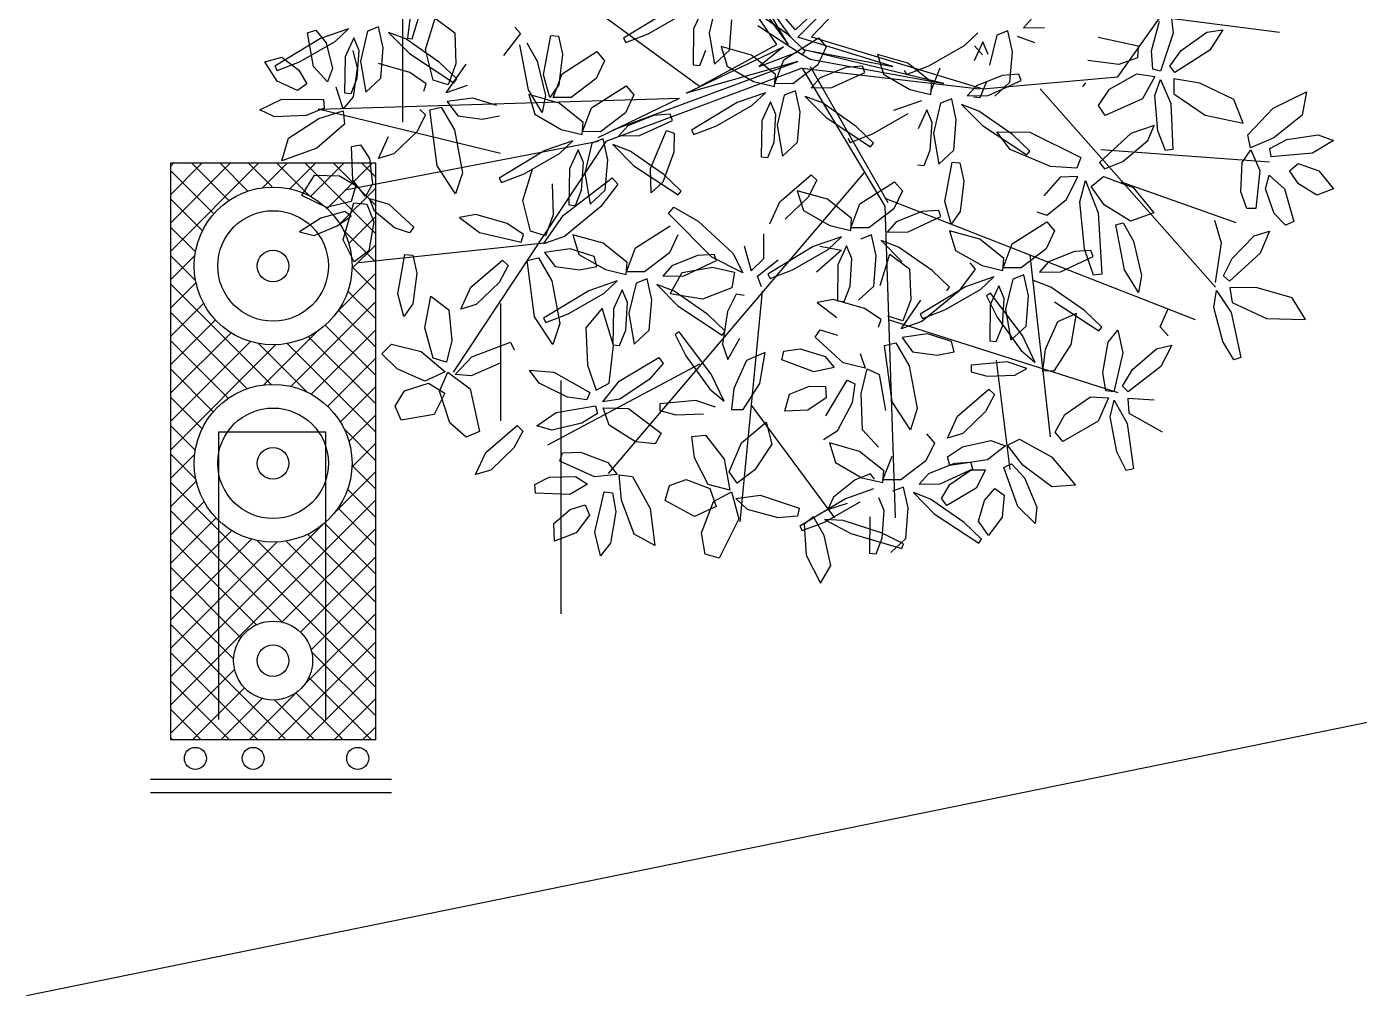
# Model space of a CAD drawing. Header units: inches. Extents: x -28 to 837, y -22 to 590.
# Drawn here: x 394.37 to 435.22, y 269.99 to 299.68 of the extents above; entities that cross this region are included whole.
import ezdxf

# ---------------------------------------------------------------- set-up
doc = ezdxf.new("R2010")
doc.units = ezdxf.units.IN
doc.header["$MEASUREMENT"] = 0
doc.layers.add('0 @ 10', color=7, linetype='Continuous')
doc.styles.get("Standard").update_dxf_attribs({"font": 'arial.ttf'})
doc.dimstyles.new('Annotative', dxfattribs={"dimscale": 0, "dimtxt": 0.18, "dimasz": 0.18, "dimexe": 0.18, "dimexo": 0.0625, "dimgap": 0.09, "dimtad": 0, "dimtih": 1, "dimtoh": 1, "dimdec": 4, "dimzin": 0, "dimdsep": 46, "dimtxsty": 'Standard', "dimcen": 0.09, "dimadec": 0, "dimazin": 0, "dimtfac": 1, "dimtdec": 4, "dimtofl": 0, "dimtmove": 0, "dimatfit": 3, "dimfxl": 1, "dimtolj": 1, "dimtzin": 0, "dimarcsym": 0})

# ---------------------------------------------------------------- blocks, each defined once
blk = doc.blocks.new('*D37')
at = {"color": 0, "lineweight": -2}
for p, q in [((2517.65, 301.13), (2525.05, 264.77)), ((2174.67, 206.15), (2498.06, 272.03)), ((2145.26, 225.27), (2152.67, 188.91))]:
    blk.add_line(p, q, dxfattribs=at)
at = {"color": 0}
for points in [[(2497.23, 276.11), (2498.89, 267.94), (2522.56, 277.02)], [(2173.84, 210.24), (2175.5, 202.07), (2150.18, 201.16)]]:
    blk.add_solid(points, dxfattribs=at)
at = {"layer": 'Defpoints', "color": 0}
for p in [(2516.4, 307.25), (2522.56, 277.02), (2144.02, 231.4)]:
    blk.add_point(p, dxfattribs=at)
at = {"color": 0, "insert": (2332.12, 259.94), "char_height": 25, "attachment_point": 5, "rotation": 11.5136}
blk.add_mtext('380,03', dxfattribs=at)
blk = doc.blocks.new('tree')
at = {"color": 44}
for p, q in [((-239.9, -36.4), (-866.3, 876.4)), ((519.5, 672.3), (-157.9, 27.4)), ((-147.1, -5.2), (519.5, 672.3)), ((-87, -3.5), (551.8, 672.5)), ((1266.5, -179.6), (1863, 661.6)), ((-157.9, 27.4), (-641.9, 586.1)), ((-641.9, 586.1), (-190.4, -37.1)), ((-582.6, -222.5), (-1447.9, 411)), ((-190.4, -37.1), (-341.1, 220.8)), ((-341.1, 220.8), (-179.6, -5.2)), ((1430.5, 88.9), (1982.4, 17.3)), ((-641.9, -252.3), (-211.6, -48)), ((-582.6, -222.5), (-239.9, -36.4)), ((-211.6, -48), (-319.4, -134.1)), ((271.8, -134.1), (-147.1, -5.2)), ((-126, -58.8), (271.8, -134.1)), ((497.8, -209.5), (-126, -58.8)), ((-87, -3.5), (669.9, -233.3)), ((-964.4, -413.8), (-147.1, -112.5)), ((-147.1, -112.5), (-641.9, -252.3)), ((-319.4, -134.1), (-147.1, -69.7)), ((-147.1, -69.7), (-93.4, -102.2)), ((-93.4, -102.2), (497.8, -209.5)), ((-129, -141), (-997.1, -466.1)), ((-129, -141), (237.4, -752.3)), ((-129, -141), (655, -233.3)), ((-93.4, -134.1), (250.7, -736.3)), ((669.9, -233.3), (1266.5, -179.6)), ((923.5, -233.3), (1699, -1110.2)), ((-2268.2, -322.7), (-670.9, -273.6)), ((-1030.3, -448), (-670.9, -273.6)), ((-1462.8, -519.6), (-2268.2, -322.7)), ((-1030.3, -465.9), (-2148.9, -680.7)), ((-997.1, -466.1), (-1671.6, -1486)), ((1191.9, -501.7), (1937.6, -555.4)), ((145.6, -603.3), (-985.6, -1933.5)), ((1281.4, -644.9), (1788.5, -823.9)), ((237.4, -716.5), (1609.5, -1253.4)), ((237.4, -752.3), (282.1, -2130.3)), ((-1254, -913.3), (-2089.2, -1002.8)), ((878.7, -967), (968.2, -1772.4)), ((-305.9, -1128.4), (-403.9, -2148.2)), ((-1462.8, -1182.2), (-1462.8, -1700.8)), ((252.3, -1253.4), (1266.5, -1575.5)), ((-582.9, -1450.3), (-1254, -1808.2)), ((729.6, -1432.4), (789.2, -1915.6)), ((-354.2, -1631.3), (13.7, -2130.3))]:
    blk.add_line(p, q, dxfattribs=at)
at = {"color": 60}
for p, q in [((-1845.4, 225), (-1874.2, -8.6)), ((-1853, -12.2), (-1821.2, 89)), ((-1793.8, -59.5), (-1751.6, 78.9)), ((-1751.6, 78.9), (-1664, 14.1)), ((-717.1, 113), (-918.5, -8.8)), ((-809.1, 9.9), (-651.6, 99.8)), ((-2315.9, 14), (-2278.5, 25.7)), ((-2289.6, -134.7), (-2315.9, 14)), ((-2278.5, 25.7), (-2233.4, -30.3)), ((-2134.1, 32.5), (-2258.6, -10.8)), ((-2193, -24.1), (-2134.1, 32.5)), ((-2050.3, 22.1), (-2081.6, -110.7)), ((-2001, 40.9), (-2050.3, 22.1)), ((-1980.7, -51.7), (-2001, 40.9)), ((-1881.6, -12.6), (-1958, 16.3)), ((-1958, 16.3), (-1865.3, -77.4)), ((-1664, 14.1), (-1659.2, -122.6)), ((-1373.9, 12.2), (-1448.5, -86.3)), ((-1398.4, 40.1), (-1373.9, 12.2)), ((-1271.9, -171.4), (-1240.2, 2.9)), ((-1240.2, 2.9), (-1205.2, 0)), ((-1205.2, 0), (-1188, -80.4)), ((-908.3, -27.6), (-809.1, 9.9)), ((-2258.6, -10.8), (-2460, -132.6)), ((-2350.5, -113.9), (-2193, -24.1)), ((-2233.4, -30.3), (-2205.2, -142.5)), ((-2111.3, -7.1), (-2149.8, -91.4)), ((-2087.7, -63.2), (-2111.3, -7.1)), ((-1991.4, -186.1), (-1980.7, -51.7)), ((-1732.7, -116.1), (-1881.6, -12.6)), ((-1874.2, -8.6), (-1853, -12.2)), ((-1339.2, -237.8), (-1377.2, -38)), ((-1345.2, -29.2), (-1299.6, -110.5)), ((-918.5, -8.8), (-908.3, -27.6)), ((-2504.7, -113.4), (-2429.6, -92.8)), ((-2449.1, -198.5), (-2504.7, -113.4)), ((-2449.7, -151.5), (-2350.5, -113.9)), ((-2429.6, -92.8), (-2353.3, -150.7)), ((-2149.8, -91.4), (-2152, -250.9)), ((-2115.6, -64), (-2096.2, -141)), ((-2095.7, -185.5), (-2087.7, -63.2)), ((-2081.6, -110.7), (-2058.3, -247.9)), ((-1865.3, -77.4), (-1668.7, -206.9)), ((-1760.4, -195.2), (-1793.8, -59.5)), ((-1656.1, -189.5), (-1732.7, -116.1)), ((-1299.6, -110.5), (-1263.5, -262.7)), ((-1188, -80.4), (-1205, -215.4)), ((-1189.7, -166.3), (-1037.1, -68.7)), ((-1002.5, -108.6), (-1039.9, -187.9)), ((-1037.1, -68.7), (-1002.5, -108.6)), ((-2460, -132.6), (-2449.7, -151.5)), ((-2353.3, -150.7), (-2318.7, -211.6)), ((-2227.5, -202.1), (-2289.6, -134.7)), ((-2205.2, -142.5), (-2227.5, -202.1)), ((-2096.2, -141), (-2114.4, -269)), ((-1863, -161.3), (-2002.3, -121.1)), ((-1790.7, -210.3), (-1863, -161.3)), ((-1702.2, -250.8), (-1614.1, -124.3)), ((-1659.2, -122.6), (-1694, -215.9)), ((-1244.8, -271.5), (-1271.9, -171.4)), ((-1230.1, -271.1), (-1189.7, -166.3)), ((-2360.3, -239.8), (-2449.1, -198.5)), ((-2318.7, -211.6), (-2360.3, -239.8)), ((-2158.4, -321.4), (-2189, -225.6)), ((-2122.9, -254), (-2095.7, -185.5)), ((-2058.3, -247.9), (-1991.4, -186.1)), ((-1801.8, -243.7), (-1790.7, -210.3)), ((-1694, -215.9), (-1760.4, -195.2)), ((-1609.5, -219), (-1702.2, -250.8)), ((-1668.7, -206.9), (-1656.1, -189.5)), ((-1205, -215.4), (-1244.8, -271.5)), ((-1039.9, -187.9), (-1150.1, -271.7)), ((-1060.1, -317.5), (-907.4, -219.9)), ((-2525.7, -325.7), (-2428.7, -279.4)), ((-2428.7, -279.4), (-2245.6, -280.9)), ((-2245.6, -280.9), (-2242.1, -317.9)), ((-2114.4, -269), (-2158.4, -321.4)), ((-2152, -250.9), (-2122.9, -254)), ((-1585, -273.6), (-1697.6, -289.4)), ((-1697.6, -289.4), (-1651.4, -352.1)), ((-1479.1, -307), (-1585, -273.6)), ((-1277.4, -337), (-1339.2, -237.8)), ((-1203.4, -296.7), (-1337.2, -258.8)), ((-1337.2, -258.8), (-1310.3, -345.8)), ((-1263.5, -262.7), (-1277.4, -337)), ((-1150.1, -271.7), (-1230.1, -271.1)), ((-2461.4, -357), (-2525.7, -325.7)), ((-2320.9, -350.3), (-2461.4, -357)), ((-2242.1, -317.9), (-2320.9, -350.3)), ((-2265, -363.6), (-2158.2, -330.4)), ((-2158.2, -330.4), (-2152.4, -388.7)), ((-1793.3, -348.2), (-1832.6, -423.4)), ((-1818.7, -323.9), (-1793.3, -348.2)), ((-1774.6, -325.2), (-1725.1, -313.6)), ((-1742, -574.2), (-1774.6, -325.2)), ((-1725.1, -313.6), (-1666.3, -414.4)), ((-1651.4, -352.1), (-1543, -366.9)), ((-1543, -366.9), (-1466.7, -352.2)), ((-1310.3, -345.8), (-1193.5, -413.3)), ((-1097, -382.1), (-1203.4, -296.7)), ((-1100.4, -422.4), (-1060.1, -317.5)), ((-910.2, -339.1), (-1020.5, -422.9)), ((-2399.5, -450.8), (-2265, -363.6)), ((-2152.4, -388.7), (-2274.6, -494.9)), ((-1101.2, -434.7), (-1097, -382.1)), ((-899.4, -396.1), (-939.8, -441.5)), ((-2429.4, -550.8), (-2399.5, -450.8)), ((-2001.7, -540.5), (-1957.4, -443.4)), ((-1832.6, -423.4), (-1934.1, -520.8)), ((-1666.3, -414.4), (-1630.6, -603.9)), ((-1141.9, -462.9), (-1266.4, -506.3)), ((-1200.8, -519.5), (-1141.9, -462.9)), ((-1193.5, -413.3), (-1101.2, -434.7)), ((-1020.5, -422.9), (-1100.4, -422.4)), ((-1008.8, -454.5), (-1058.1, -473.4)), ((-988.5, -547.1), (-1008.8, -454.5)), ((-2274.6, -494.9), (-2429.4, -550.8)), ((-2121, -488.6), (-2080.6, -481.2)), ((-2114.7, -636.8), (-2121, -488.6)), ((-2080.6, -481.2), (-2041.7, -540.9)), ((-1934.1, -520.8), (-2001.7, -540.5)), ((-1266.4, -506.3), (-1467.8, -628.1)), ((-1358.3, -609.3), (-1200.8, -519.5)), ((-1119.1, -502.6), (-1157.6, -586.8)), ((-1095.6, -558.6), (-1119.1, -502.6)), ((-1058.1, -473.4), (-1089.4, -606.1)), ((-889.4, -508), (-965.8, -479.1)), ((-2041.7, -540.9), (-2028.2, -653.7)), ((-1660.9, -697), (-1742, -574.2)), ((-1363.5, -726.6), (-1321.3, -588.2)), ((-1157.6, -586.8), (-1159.9, -746.3)), ((-1103.6, -680.9), (-1095.6, -558.6)), ((-999.2, -681.5), (-988.5, -547.1)), ((-2340.5, -705.3), (-2284, -615.5)), ((-2284, -615.5), (-2174.6, -618.3)), ((-2174.6, -618.3), (-2102, -660.8)), ((-2059.8, -709.5), (-2114.7, -636.8)), ((-1630.6, -603.9), (-1660.9, -697)), ((-1467.8, -628.1), (-1457.5, -646.9)), ((-1457.5, -646.9), (-1358.3, -609.3)), ((-1183.8, -791.4), (-968.1, -627)), ((-1089.4, -606.1), (-1066.1, -743.3)), ((-968.1, -627), (-943.6, -655)), ((-2232.3, -758.4), (-2340.5, -705.3)), ((-2102, -660.8), (-2122.1, -730.6)), ((-2028.2, -653.7), (-2059.8, -709.5)), ((-1233.7, -653), (-1228.9, -789.8)), ((-1130.7, -749.4), (-1103.6, -680.9)), ((-1066.1, -743.3), (-999.2, -681.5)), ((-943.6, -655), (-1018.1, -753.4)), ((-2122.1, -730.6), (-2232.3, -758.4)), ((-2158, -900.4), (-2111.5, -736.8)), ((-2111.5, -736.8), (-2053.1, -742.9)), ((-2053.1, -742.9), (-2021.7, -821.5)), ((-2020, -773.8), (-2041.7, -718.6)), ((-2041.7, -718.6), (-1956.4, -743)), ((-1956.4, -743), (-1845.4, -844.9)), ((-1330.1, -862.4), (-1363.5, -726.6)), ((-1018.1, -753.4), (-1179.2, -886.1)), ((-1159.9, -746.3), (-1130.7, -749.4)), ((-2257.2, -805.1), (-2350.5, -866)), ((-2151, -775.6), (-2257.2, -805.1)), ((-2184.5, -839.5), (-2122.8, -795.9)), ((-2122.8, -795.9), (-2151, -775.6)), ((-2021.7, -821.5), (-2045.1, -949)), ((-1930.4, -847), (-2020, -773.8)), ((-1572, -788.3), (-1642.9, -801.7)), ((-1642.9, -801.7), (-1555.4, -867.9)), ((-1432.6, -828.5), (-1572, -788.3)), ((-1271.9, -917.9), (-1183.8, -791.4)), ((-1228.9, -789.8), (-1263.7, -883)), ((-2350.5, -866), (-2285.8, -880.9)), ((-2285.8, -880.9), (-2184.5, -839.5)), ((-1864.1, -870), (-1930.4, -847)), ((-1845.4, -844.9), (-1864.1, -870)), ((-1555.4, -867.9), (-1371.5, -910.9)), ((-1360.4, -877.5), (-1432.6, -828.5)), ((-1371.5, -910.9), (-1360.4, -877.5)), ((-1263.7, -883), (-1330.1, -862.4)), ((-1008.5, -916), (-1142.3, -878.1)), ((-1142.3, -878.1), (-1115.4, -965.1)), ((-2109.4, -998.7), (-2158, -900.4)), ((-1179.2, -886.1), (-1271.9, -917.9)), ((-1154.7, -940.8), (-1267.3, -956.5)), ((-1048.8, -974.1), (-1154.7, -940.8)), ((-2045.1, -949), (-2109.4, -998.7)), ((-1916.7, -1139.7), (-1885, -965.4)), ((-1885, -965.4), (-1850, -968.3)), ((-1850, -968.3), (-1832.8, -1048.7)), ((-1592.8, -1109.9), (-1454.1, -990.4)), ((-1454.1, -990.4), (-1428.7, -1014.7)), ((-1344.3, -992.4), (-1294.8, -980.7)), ((-1311.7, -1241.3), (-1344.3, -992.4)), ((-1294.8, -980.7), (-1236, -1081.6)), ((-1267.3, -956.5), (-1221.1, -1019.2)), ((-1115.4, -965.1), (-998.6, -1032.5)), ((-1036.4, -1019.3), (-1048.8, -974.1)), ((-1832.8, -1048.7), (-1849.7, -1183.7)), ((-1428.7, -1014.7), (-1468, -1089.9)), ((-1221.1, -1019.2), (-1112.7, -1034.1)), ((-1112.7, -1034.1), (-1036.4, -1019.3)), ((-1637.2, -1207), (-1592.8, -1109.9)), ((-1468, -1089.9), (-1569.5, -1187.2)), ((-1236, -1081.6), (-1200.3, -1271)), ((-947, -1082.2), (-1071.5, -1125.6)), ((-1005.9, -1138.8), (-947, -1082.2)), ((-1071.5, -1125.6), (-1272.9, -1247.3)), ((-924.2, -1121.9), (-962.7, -1206.1))]:
    blk.add_line(p, q, dxfattribs=at)
at = {"color": 62}
for p, q in [((-508.8, 145.9), (-540.2, 13.1)), ((-569.9, 116.7), (-608.3, 32.4)), ((-449.9, -62.3), (-439.2, 72.2)), ((-191.3, 7.7), (-340.2, 111.3)), ((-608.3, 32.4), (-610.6, -127)), ((-540.2, 13.1), (-516.8, -124)), ((-323.9, 46.4), (-127.3, -83)), ((-114.7, -65.6), (-191.3, 7.7)), ((-352.9, -84.4), (-486.8, -46.5)), ((-486.8, -46.5), (-459.8, -133.4)), ((-209.6, -105.2), (-56.9, -7.6)), ((-22.4, -47.5), (-59.7, -126.8)), ((-56.9, -7.6), (-22.4, -47.5)), ((-581.4, -130.1), (-554.3, -61.6)), ((-516.8, -124), (-449.9, -62.3)), ((-246.5, -169.8), (-352.9, -84.4)), ((-250, -210), (-209.6, -105.2)), ((-127.3, -83), (-114.7, -65.6)), ((-610.6, -127), (-581.4, -130.1)), ((-459.8, -133.4), (-343.1, -200.9)), ((-250.8, -222.4), (-246.5, -169.8)), ((-59.7, -126.8), (-170, -210.6)), ((64.9, -138.4), (-48.9, -183.8)), ((3.2, -227.7), (148.2, -161.1)), ((138.4, -133.4), (64.9, -138.4)), ((148.2, -161.1), (138.4, -133.4)), ((-907.4, -219.9), (-872.8, -259.9)), ((-343.1, -200.9), (-250.8, -222.4)), ((-170, -210.6), (-250, -210)), ((-48.9, -183.8), (-89.4, -229.2)), ((-89.4, -229.2), (3.2, -227.7)), ((-872.8, -259.9), (-910.2, -339.1)), ((-415.9, -293.9), (-617.4, -415.7)), ((-291.4, -250.6), (-415.9, -293.9)), ((-350.4, -307.2), (-291.4, -250.6)), ((-268.7, -290.2), (-307.1, -374.5)), ((-245.1, -346.3), (-268.7, -290.2)), ((-207.6, -261), (-239, -393.8)), ((-158.4, -242.2), (-207.6, -261)), ((-138, -334.8), (-158.4, -242.2)), ((-39, -295.7), (-115.4, -266.8)), ((-115.4, -266.8), (-22.7, -360.5)), ((-785.6, -350.8), (-899.4, -396.1)), ((-712, -345.8), (-785.6, -350.8)), ((-702.3, -373.4), (-712, -345.8)), ((-507.9, -397), (-350.4, -307.2)), ((-253.1, -468.6), (-245.1, -346.3)), ((-148.7, -469.2), (-138, -334.8)), ((109.9, -399.2), (-39, -295.7)), ((-847.2, -440), (-702.3, -373.4)), ((-607.1, -434.6), (-507.9, -397)), ((-307.1, -374.5), (-309.4, -534)), ((-239, -393.8), (-215.6, -531)), ((-939.8, -441.5), (-847.2, -440)), ((-799.8, -586), (-727.8, -417.7)), ((-727.8, -417.7), (-694.3, -428.4)), ((-694.3, -428.4), (-696.5, -513.1)), ((-617.4, -415.7), (-607.1, -434.6)), ((-280.2, -537.1), (-253.1, -468.6)), ((-215.6, -531), (-148.7, -469.2)), ((73.6, -451.1), (83.9, -470)), ((-965.8, -479.1), (-873.2, -572.9)), ((-740.5, -611.5), (-889.4, -508)), ((-696.5, -513.1), (-744.8, -645.2)), ((-873.2, -572.9), (-676.6, -702.3)), ((-796.9, -692.7), (-799.8, -586)), ((-309.4, -534), (-280.2, -537.1)), ((-744.8, -645.2), (-796.9, -692.7)), ((-663.9, -684.9), (-740.5, -611.5)), ((-227.5, -732.3), (-88.8, -612.8)), ((-63.4, -637.1), (-102.7, -712.3)), ((-88.8, -612.8), (-63.4, -637.1)), ((-676.6, -702.3), (-663.9, -684.9)), ((-16.3, -721.4), (-150.1, -683.5)), ((-150.1, -683.5), (-123.2, -770.4)), ((-720.2, -784.7), (-695.7, -756.8)), ((-695.7, -756.8), (-588.3, -817.6)), ((-271.8, -829.4), (-227.5, -732.3)), ((-102.7, -712.3), (-204.2, -809.6)), ((90.1, -806.8), (-16.3, -721.4)), ((86.6, -847), (127, -742.2)), ((-528.6, -976.7), (-720.2, -784.7)), ((-588.3, -817.6), (-435.4, -959.6)), ((-123.2, -770.4), (-6.4, -837.9)), ((85.9, -859.4), (90.1, -806.8)), ((-865.2, -936.8), (-712.5, -839.2)), ((-677.9, -879.1), (-715.3, -958.4)), ((-6.4, -837.9), (85.9, -859.4)), ((-902.1, -1001.4), (-1008.5, -916)), ((-905.6, -1041.6), (-865.2, -936.8)), ((-906.3, -1054), (-902.1, -1001.4)), ((-715.3, -958.4), (-825.6, -1042.2)), ((-590.7, -970), (-704.5, -1015.4)), ((-652.3, -1059.3), (-507.4, -992.7)), ((-517.2, -965), (-590.7, -970)), ((-507.4, -992.7), (-517.2, -965)), ((-998.6, -1032.5), (-906.3, -1054)), ((-825.6, -1042.2), (-905.6, -1041.6)), ((-704.5, -1015.4), (-744.9, -1060.8)), ((-744.9, -1060.8), (-652.3, -1059.3)), ((-711.8, -1139.9), (-659.2, -1044.5)), ((-659.2, -1044.5), (-524.3, -1021.6)), ((-863.2, -1092.6), (-894.5, -1225.4)), ((-813.9, -1073.8), (-863.2, -1092.6)), ((-793.6, -1166.4), (-813.9, -1073.8)), ((-694.5, -1127.3), (-770.9, -1098.4)), ((-770.9, -1098.4), (-678.3, -1192.2)), ((-438.9, -1112.3), (-569, -1163.4)), ((-1889.6, -1239.8), (-1916.7, -1139.7)), ((-1797.2, -1289.7), (-1769.9, -1149.6)), ((-1769.9, -1149.6), (-1690.2, -1210.1)), ((-1163.4, -1228.6), (-1005.9, -1138.8)), ((-900.7, -1177.9), (-924.2, -1121.9)), ((-908.7, -1300.2), (-900.7, -1177.9)), ((-804.3, -1300.8), (-793.6, -1166.4)), ((-569, -1163.4), (-711.8, -1139.9)), ((-545.6, -1230.8), (-694.5, -1127.3)), ((-1849.7, -1183.7), (-1889.6, -1239.8)), ((-1690.2, -1210.1), (-1677.2, -1346.3)), ((-1569.5, -1187.2), (-1637.2, -1207)), ((-1262.6, -1266.2), (-1163.4, -1228.6)), ((-1012.7, -1203.6), (-1085.6, -1289.2)), ((-963.3, -1367.8), (-1012.7, -1203.6)), ((-962.7, -1206.1), (-965, -1365.6)), ((-894.5, -1225.4), (-871.2, -1362.6)), ((-678.3, -1192.2), (-481.7, -1321.6)), ((-469.1, -1304.2), (-545.6, -1230.8)), ((-458.8, -1218.4), (-480.2, -1361.9)), ((-1759.7, -1423.5), (-1797.2, -1289.7)), ((-1230.6, -1364.2), (-1311.7, -1241.3)), ((-1272.9, -1247.3), (-1262.6, -1266.2)), ((-1200.3, -1271), (-1230.6, -1364.2)), ((-1085.6, -1289.2), (-1078.4, -1455.2)), ((-1677.2, -1346.3), (-1701.1, -1441)), ((-1589.4, -1418.3), (-1417.9, -1354)), ((-1417.9, -1354), (-1401.5, -1387.3)), ((-935.8, -1368.7), (-908.7, -1300.2)), ((-871.2, -1362.6), (-804.3, -1300.8)), ((-672.6, -1307.4), (-690.3, -1319.6)), ((-690.3, -1319.6), (-642.5, -1414.3)), ((-530.3, -1494.9), (-672.6, -1307.4)), ((-481.7, -1321.6), (-469.1, -1304.2)), ((-1987.2, -1405.4), (-1943.9, -1362.6)), ((-1918.8, -1471.6), (-1987.2, -1405.4)), ((-1943.9, -1362.6), (-1812.4, -1393.9)), ((-1812.4, -1393.9), (-1707.3, -1484.8)), ((-981.8, -1534.9), (-963.3, -1367.8)), ((-965, -1365.6), (-935.8, -1368.7)), ((-480.2, -1361.9), (-457.5, -1430.4)), ((-1797.3, -1525.4), (-1918.8, -1471.6)), ((-1701.1, -1441), (-1759.7, -1423.5)), ((-1663.3, -1496.2), (-1589.4, -1418.3)), ((-1463.4, -1445.8), (-1592.1, -1502.4)), ((-1078.4, -1455.2), (-1039.5, -1565.3)), ((-937.4, -1525.1), (-762.8, -1420.9)), ((-743.5, -1447.9), (-804.4, -1518.7)), ((-762.8, -1420.9), (-743.5, -1447.9)), ((-642.5, -1414.3), (-536.5, -1561.5)), ((-1707.3, -1484.8), (-1797.3, -1525.4)), ((-1731.8, -1569.3), (-1695.9, -1485.8)), ((-1695.9, -1485.8), (-1596.6, -1559.7)), ((-1592.1, -1502.4), (-1663.3, -1496.2)), ((-1291.6, -1534.6), (-1333.4, -1477.8)), ((-1333.4, -1477.8), (-1226.9, -1486.2)), ((-1226.9, -1486.2), (-1067.1, -1575.6)), ((-1009.5, -1617.1), (-937.4, -1525.1)), ((-804.4, -1518.7), (-934.9, -1604.8)), ((-474.1, -1614.1), (-530.3, -1494.9)), ((-1927.8, -1635.9), (-1886.8, -1568.3)), ((-1886.8, -1568.3), (-1780.2, -1535.2)), ((-1780.2, -1535.2), (-1708.9, -1579.1)), ((-1708.9, -1579.1), (-1755.1, -1673.4)), ((-1686.8, -1710), (-1731.8, -1569.3)), ((-1596.6, -1559.7), (-1554.8, -1748.8)), ((-1165.4, -1596.6), (-1291.6, -1534.6)), ((-1067.1, -1575.6), (-1081.3, -1607.7)), ((-1039.5, -1565.3), (-981.8, -1534.9)), ((-536.5, -1561.5), (-474.1, -1614.1)), ((-1900.9, -1698.9), (-1927.8, -1635.9)), ((-1081.3, -1607.7), (-1165.4, -1596.6)), ((-934.9, -1604.8), (-1009.5, -1617.1)), ((-599, -1611.6), (-757.8, -1626.1)), ((-1755.1, -1673.4), (-1900.9, -1698.9)), ((-1301.6, -1723.8), (-1216.9, -1664)), ((-1614.7, -1772.9), (-1686.8, -1710)), ((-1554.8, -1748.8), (-1614.7, -1772.9)), ((-1527.9, -1841.2), (-1389.2, -1721.7)), ((-1363.8, -1746.1), (-1403.1, -1821.2)), ((-1389.2, -1721.7), (-1363.8, -1746.1)), ((-1235.3, -1742), (-1301.6, -1723.8)), ((-1403.1, -1821.2), (-1504.6, -1918.6)), ((-1572.2, -1938.3), (-1527.9, -1841.2)), ((-1504.6, -1918.6), (-1572.2, -1938.3)), ((-1311, -1982.6), (-1246.6, -1950.4)), ((-1307.4, -2021.5), (-1311, -1982.6)), ((-1223, -2233.1), (-1227.1, -2155.3))]:
    blk.add_line(p, q, dxfattribs=at)
at = {"color": 64}
for p, q in [((890.1, 81.6), (849.7, 36.2)), ((588.7, -41.8), (647.6, 14.8)), ((731.4, 4.4), (700.1, -128.4)), ((780.7, 23.2), (731.4, 4.4)), ((801, -69.4), (780.7, 23.2)), ((849.7, 36.2), (942.3, 37.7)), ((431.2, -131.6), (588.7, -41.8)), ((670.4, -24.8), (631.9, -109.1)), ((634, -43), (668.6, -82.9)), ((693.9, -80.9), (670.4, -24.8)), ((900.1, -30.3), (823.7, -1.4)), ((338.1, -119.8), (204.2, -81.9)), ((204.2, -81.9), (231.2, -168.8)), ((790.3, -203.8), (801, -69.4)), ((231.2, -168.8), (347.9, -236.3)), ((321.7, -150.3), (332, -169.2)), ((332, -169.2), (431.2, -131.6)), ((444.5, -205.2), (338.1, -119.8)), ((441, -245.4), (481.4, -140.6)), ((755.9, -173.8), (642, -219.2)), ((829.4, -168.8), (755.9, -173.8)), ((839.2, -196.5), (829.4, -168.8)), ((440.2, -257.8), (444.5, -205.2)), ((642, -219.2), (601.6, -264.6)), ((658.8, -271.7), (685.9, -203.2)), ((694.2, -263.1), (839.2, -196.5)), ((723.4, -265.6), (790.3, -203.8)), ((399.6, -286), (275.1, -329.3)), ((347.9, -236.3), (440.2, -257.8)), ((532.6, -277.6), (483.4, -296.4)), ((553, -370.2), (532.6, -277.6)), ((601.6, -264.6), (694.2, -263.1)), ((629.6, -268.6), (658.8, -271.7)), ((183.1, -432.4), (340.6, -342.6)), ((422.3, -325.6), (383.9, -409.9)), ((445.9, -381.7), (422.3, -325.6)), ((483.4, -296.4), (452, -429.2)), ((652, -331.1), (575.6, -302.2)), ((575.6, -302.2), (668.3, -395.9)), ((-22.7, -360.5), (173.9, -490)), ((186.5, -472.6), (109.9, -399.2)), ((437.9, -504), (445.9, -381.7)), ((542.3, -504.6), (553, -370.2)), ((83.9, -470), (183.1, -432.4)), ((452, -429.2), (475.4, -566.3)), ((173.9, -490), (186.5, -472.6)), ((410.8, -572.5), (437.9, -504)), ((475.4, -566.3), (542.3, -504.6)), ((381.6, -569.4), (410.8, -572.5)), ((502.3, -731.9), (534, -557.5)), ((534, -557.5), (569.1, -560.4)), ((569.1, -560.4), (586.2, -640.8)), ((127, -742.2), (279.7, -644.6)), ((279.7, -644.6), (314.3, -684.5)), ((586.2, -640.8), (569.3, -775.9)), ((314.3, -684.5), (276.9, -763.8)), ((276.9, -763.8), (166.6, -847.6)), ((529.5, -831.9), (502.3, -731.9)), ((287.7, -820.8), (247.2, -866.2)), ((401.5, -775.4), (287.7, -820.8)), ((339.9, -864.7), (484.8, -798.1)), ((475, -770.4), (401.5, -775.4)), ((484.8, -798.1), (475, -770.4)), ((569.3, -775.9), (529.5, -831.9)), ((-297.9, -983.4), (-297.6, -874)), ((166.6, -847.6), (86.6, -847)), ((178.3, -879.2), (129, -898)), ((198.6, -971.8), (178.3, -879.2)), ((247.2, -866.2), (339.9, -864.7)), ((657, -898.3), (523.1, -860.4)), ((523.1, -860.4), (550.1, -947.4)), ((-384.5, -928), (-353.9, -1037.5)), ((-79.3, -930.9), (-280.7, -1052.7)), ((45.2, -887.6), (-79.3, -930.9)), ((-51.1, -929.4), (45.3, -947.1)), ((-13.8, -944.1), (45.2, -887.6)), ((68, -927.2), (29.5, -1011.5)), ((91.5, -983.3), (68, -927.2)), ((297.7, -932.7), (221.3, -903.8)), ((221.3, -903.8), (313.9, -997.5)), ((446.5, -1036.2), (297.7, -932.7)), ((-391.5, -1047.2), (-528.6, -976.7)), ((-435.4, -959.6), (-391.5, -1047.2)), ((-353.9, -1037.5), (-297.9, -983.4)), ((-326.3, -1061.6), (-234.1, -989.9)), ((-171.2, -1034), (-13.8, -944.1)), ((45.3, -947.1), (-65.7, -1043.7)), ((83.5, -1105.6), (91.5, -983.3)), ((187.9, -1106.2), (198.6, -971.8)), ((216.8, -1102.8), (259.1, -964.4)), ((259.1, -964.4), (346.6, -1029.1)), ((550.1, -947.4), (666.9, -1014.8)), ((-524.3, -1021.6), (-427.2, -1043.7)), ((-427.2, -1043.7), (-438.9, -1112.3)), ((-280.7, -1052.7), (-270.4, -1071.6)), ((-270.4, -1071.6), (-171.2, -1034)), ((29.5, -1011.5), (27.2, -1171)), ((346.6, -1029.1), (351.5, -1165.9)), ((523.1, -1109.6), (446.5, -1036.2)), ((636.7, -1031.1), (562.2, -1129.5)), ((612.3, -1003.2), (636.7, -1031.1)), ((-308.2, -1109.1), (-326.3, -1061.6)), ((56.4, -1174.1), (83.5, -1105.6)), ((121, -1167.9), (187.9, -1106.2)), ((594, -1107.9), (392.6, -1229.7)), ((510.5, -1127), (523.1, -1109.6)), ((-419.9, -1140.3), (-458.8, -1218.4)), ((-385.3, -1146.9), (-419.9, -1140.3)), ((8.3, -1164.4), (-62.6, -1177.8)), ((-62.6, -1177.8), (24.9, -1244.1)), ((147.7, -1204.6), (8.3, -1164.4)), ((27.2, -1171), (56.4, -1174.1)), ((308.5, -1294.1), (396.6, -1167.5)), ((351.5, -1165.9), (316.7, -1259.2)), ((562.2, -1129.5), (401.2, -1262.3)), ((502, -1210.9), (659.5, -1121.1)), ((220, -1253.6), (147.7, -1204.6)), ((392.6, -1229.7), (402.8, -1248.5)), ((402.8, -1248.5), (502, -1210.9)), ((208.8, -1287), (220, -1253.6)), ((316.7, -1259.2), (250.2, -1238.5)), ((401.2, -1262.3), (308.5, -1294.1)), ((-457.5, -1430.4), (-403.5, -1334.9)), ((-71.8, -1330.7), (-48.9, -1299)), ((52.4, -1444.8), (-71.8, -1330.7)), ((-48.9, -1299), (27.2, -1321.7)), ((-291.7, -1398.4), (-375.3, -1434.3)), ((-315.3, -1535.5), (-291.7, -1398.4)), ((-218.4, -1431.2), (-209.4, -1393.2)), ((-209.4, -1393.2), (-138.1, -1383.1)), ((-138.1, -1383.1), (-27.3, -1416.2)), ((127.9, -1402.9), (150.4, -1467.6)), ((268.7, -1617.4), (236, -1368.5)), ((-375.3, -1434.3), (-430.1, -1557.6)), ((-77.2, -1484.7), (-218.4, -1431.2)), ((12.5, -1465.8), (-77.2, -1484.7)), ((-27.3, -1416.2), (12.5, -1465.8)), ((150.4, -1467.6), (52.4, -1444.8)), ((132.1, -1580.7), (158.2, -1471.9)), ((158.2, -1471.9), (211.3, -1496.8)), ((-24, -1678.3), (71, -1521.7)), ((71, -1521.7), (104.5, -1537.7)), ((211.3, -1496.8), (240, -1656.1)), ((-430.1, -1557.6), (-441.7, -1651.6)), ((-389, -1650.3), (-315.3, -1535.5)), ((-205.6, -1658.7), (-184.7, -1583.6)), ((-184.7, -1583.6), (-96, -1547.7)), ((-96, -1547.7), (-26, -1549.1)), ((-26, -1549.1), (-23, -1599.3)), ((104.5, -1537.7), (92, -1622)), ((138.3, -1740.9), (132.1, -1580.7)), ((-1216.9, -1664), (-1042.3, -1634.1)), ((-1042.3, -1634.1), (-1033, -1668)), ((-982.1, -1719.6), (-1009, -1644.2)), ((-1009, -1644.2), (-896.6, -1646.2)), ((-896.6, -1646.2), (-752.7, -1756.3)), ((-757.8, -1626.1), (-757.8, -1655.5)), ((-511.1, -1640.9), (-599, -1611.6)), ((-23, -1599.3), (-104, -1654.4)), ((92, -1622), (25.9, -1746.1)), ((-1033, -1668), (-1102.7, -1711.7)), ((-757.8, -1655.5), (-686.8, -1675.2)), ((-686.8, -1675.2), (-564.3, -1670.3)), ((-441.7, -1651.6), (-389, -1650.3)), ((-396.4, -1799), (-287.3, -1707)), ((-287.3, -1707), (-263.2, -1804)), ((-104, -1654.4), (-205.6, -1658.7)), ((-1102.7, -1711.7), (-1235.3, -1742)), ((-865.6, -1794.5), (-982.1, -1719.6)), ((-752.7, -1756.3), (-778.3, -1802.4)), ((-617, -1770.1), (-556.4, -1764)), ((-556.4, -1764), (-473.5, -1870.7)), ((25.9, -1746.1), (-33.9, -1785.3)), ((-778.3, -1802.4), (-865.6, -1794.5)), ((-605.2, -1864.6), (-617, -1770.1)), ((-451, -1926.9), (-396.4, -1799)), ((-263.2, -1804), (-338.3, -1918.4)), ((125.5, -1836.1), (-8.4, -1798.2)), ((-8.4, -1798.2), (18.6, -1885.1)), ((-1200.4, -1879.7), (-1188.7, -1842.4)), ((-1046.3, -1948.4), (-1200.4, -1879.7)), ((-1188.7, -1842.4), (-1109.3, -1839.7)), ((-1109.3, -1839.7), (-988.1, -1884.8)), ((-988.1, -1884.8), (-946.2, -1938.9)), ((-544.2, -1982.6), (-605.2, -1864.6)), ((-473.5, -1870.7), (-448.6, -2007.4)), ((-946.2, -1938.9), (-1046.3, -1948.4)), ((-927.6, -2052), (-937.4, -1940.5)), ((-937.4, -1940.5), (-879.2, -1947.3)), ((-416.3, -1977.2), (-451, -1926.9)), ((-338.3, -1918.4), (-416.3, -1977.2)), ((-1246.6, -1950.4), (-1131, -1946.6)), ((-1077.5, -1981), (-1156.5, -2027.4)), ((-1131, -1946.6), (-1077.5, -1981)), ((-879.2, -1947.3), (-801.3, -2089.2)), ((-733.6, -2053), (-715.2, -1987)), ((-715.2, -1987), (-640.8, -1960)), ((-640.8, -1960), (-536.9, -2001)), ((-448.6, -2007.4), (-544.2, -1982.6)), ((-536.9, -2001), (-508.9, -2079.9)), ((-1156.5, -2027.4), (-1307.4, -2021.5)), ((-1044.7, -2194.1), (-1004.3, -2015.5)), ((-1004.3, -2015.5), (-967.4, -2020)), ((-967.4, -2020), (-952.5, -2103.8)), ((-870.9, -2201.9), (-927.6, -2052)), ((-604, -2124.4), (-733.6, -2053)), ((-573.7, -2195.7), (-520.7, -2057.9)), ((-520.7, -2057.9), (-440.4, -2015.4)), ((-440.4, -2015.4), (-409.2, -2135.2)), ((-421.5, -2043.9), (-315, -2029.4)), ((-369.9, -2093.4), (-421.5, -2043.9)), ((-1227.1, -2155.3), (-1154.4, -2093.1)), ((-1154.4, -2093.1), (-1087.5, -2072.2)), ((-1068.8, -2118.9), (-1128.1, -2196.9)), ((-1087.5, -2072.2), (-1068.8, -2118.9)), ((-952.5, -2103.8), (-975.8, -2242.6)), ((-801.3, -2089.2), (-779.6, -2252.4)), ((-508.9, -2079.9), (-604, -2124.4)), ((-409.2, -2135.2), (-495.2, -2308.7)), ((-1128.1, -2196.9), (-1223, -2233.1)), ((-1020, -2298.7), (-1044.7, -2194.1)), ((-779.6, -2252.4), (-870.9, -2201.9)), ((-556.9, -2290), (-573.7, -2195.7)), ((-975.8, -2242.6), (-1020, -2298.7)), ((-495.2, -2308.7), (-556.9, -2290))]:
    blk.add_line(p, q, dxfattribs=at)
at = {"color": 68}
for p, q in [((1415.9, -64.5), (1452, 66.7)), ((1499.5, 116.5), (1512, 13.5)), ((1512, 13.5), (1455.6, -154.4)), ((1546.9, -63.8), (1661.3, 18)), ((1661.3, 18), (1731.1, 27.9)), ((1731.1, 27.9), (1673.3, -61.9)), ((1180.5, -4.6), (1357.4, -43.4)), ((1357.4, -43.4), (1353.7, -96.1)), ((1271.3, -125.8), (1134, -107.2)), ((1353.7, -96.1), (1271.3, -125.8)), ((1421.3, -146.6), (1415.9, -64.5)), ((1497.3, -132.5), (1546.9, -63.8)), ((1673.3, -61.9), (1518.9, -160.3)), ((1230.6, -234), (1351.8, -166.9)), ((1351.8, -166.9), (1430.9, -179)), ((1455.6, -154.4), (1421.3, -146.6)), ((1518.9, -160.3), (1497.3, -132.5)), ((1182.3, -307.1), (1230.6, -234)), ((1430.9, -179), (1375.9, -276.9)), ((1430.5, -262.9), (1455, -191.3)), ((1455, -191.3), (1501.9, -298.4)), ((1514.8, -189.4), (1514.3, -254.7)), ((1630.3, -207.3), (1514.8, -189.4)), ((1779.9, -279.7), (1630.3, -207.3)), ((1375.9, -276.9), (1210.8, -351.6)), ((1444.5, -418.6), (1430.5, -262.9)), ((1514.3, -254.7), (1652.7, -350.1)), ((1820.7, -384.4), (1779.9, -279.7)), ((1953.2, -318), (2101.7, -247)), ((2101.7, -247), (2081.9, -349.4)), ((1210.8, -351.6), (1182.3, -307.1)), ((1501.9, -298.4), (1510.9, -501.6)), ((1652.7, -350.1), (1820.7, -384.4)), ((1842.2, -435.8), (1953.2, -318)), ((2081.9, -349.4), (1956.8, -449.6)), ((1428.2, -395), (1324.4, -430.7)), ((1399.8, -461.4), (1428.2, -395)), ((1324.4, -430.7), (1186.2, -559.4)), ((1288.7, -554.6), (1399.8, -461.4)), ((1478, -505.7), (1444.5, -418.6)), ((1853.8, -493.3), (1842.2, -435.8)), ((1956.8, -449.6), (1853.8, -493.3)), ((1938.6, -497.4), (2013.8, -457.3)), ((2013.8, -457.3), (2152.9, -436.6)), ((2219.9, -461.4), (2128.1, -517.1)), ((2152.9, -436.6), (2219.9, -461.4)), ((1510.9, -501.6), (1478, -505.7)), ((1816.4, -558.7), (1854.9, -502.2)), ((1854.9, -502.2), (1894.9, -594.5)), ((1945.7, -533.8), (1938.6, -497.4)), ((2128.1, -517.1), (1945.7, -533.8)), ((1186.2, -559.4), (1207.7, -587.3)), ((1207.7, -587.3), (1288.7, -554.6)), ((1811, -688), (1816.4, -558.7)), ((2025.4, -595.5), (2064, -563.3)), ((2064, -563.3), (2156.4, -595.6)), ((1124.8, -638.2), (1180.7, -781.9)), ((1149.2, -664.5), (1203.4, -620.8)), ((1203.4, -620.8), (1334.7, -668.8)), ((1894.9, -594.5), (1877, -762.3)), ((1919.3, -675.6), (1935.5, -614.1)), ((1935.5, -614.1), (2004, -674.9)), ((2065.8, -652.7), (2025.4, -595.5)), ((2156.4, -595.6), (2220.2, -674.7)), ((1207.2, -745.4), (1149.2, -664.5)), ((1334.7, -668.8), (1426, -781.1)), ((1837.9, -762.6), (1811, -688)), ((1958.6, -784.4), (1919.3, -675.6)), ((2004, -674.9), (2045, -820.3)), ((2147.5, -702.6), (2065.8, -652.7)), ((2220.2, -674.7), (2147.5, -702.6)), ((1323.4, -817.6), (1207.2, -745.4)), ((1877, -762.3), (1837.9, -762.6)), ((1180.7, -781.9), (1196.8, -1052.6)), ((1426, -781.1), (1323.4, -817.6)), ((1694.3, -814.4), (1724.2, -913.7)), ((2009.1, -835.7), (1958.6, -784.4)), ((2045, -820.3), (2009.1, -835.7)), ((1258.2, -834.3), (1290.2, -825.4)), ((1296.2, -1034), (1258.2, -834.3)), ((1290.2, -825.4), (1335.8, -906.8)), ((1771.9, -983.9), (1870.6, -883.7)), ((1870.6, -883.7), (1937.7, -862.1)), ((1937.7, -862.1), (1896.1, -960.4)), ((1160, -1057.3), (1119.8, -940.5)), ((1335.8, -906.8), (1372, -1059)), ((1724.2, -913.7), (1697.4, -1088.8)), ((1013.1, -1041.6), (1158.1, -975)), ((1734.7, -1060.1), (1771.9, -983.9)), ((1896.1, -960.4), (1760.8, -1083.7)), ((920.5, -1043.1), (1013.1, -1041.6)), ((1196.8, -1052.6), (1160, -1057.3)), ((1358, -1133.3), (1296.2, -1034)), ((1372, -1059), (1358, -1133.3)), ((1760.8, -1083.7), (1734.7, -1060.1)), ((970.9, -1109.6), (894.5, -1080.7)), ((1119.8, -1213.1), (970.9, -1109.6)), ((1878.5, -1111.1), (1761.7, -1113.2)), ((1761.7, -1113.2), (1772.4, -1177.5)), ((2038.3, -1156.8), (1878.5, -1111.1)), ((987.2, -1174.5), (1183.8, -1303.9)), ((1691.3, -1200), (1703.1, -1125.3)), ((1703.1, -1125.3), (1767.7, -1222.8)), ((1772.4, -1177.5), (1925.1, -1247.9)), ((2096.5, -1253), (2038.3, -1156.8)), ((1084.3, -1227.1), (1000.7, -1263.1)), ((1060.8, -1364.2), (1084.3, -1227.1)), ((1196.4, -1286.5), (1119.8, -1213.1)), ((1454.3, -1286), (1489.4, -1205.7)), ((1731.7, -1351), (1691.3, -1200)), ((1767.7, -1222.8), (1811.3, -1421.4)), ((1000.7, -1263.1), (945.9, -1386.3)), ((1183.8, -1303.9), (1196.4, -1286.5)), ((1489.9, -1325), (1454.3, -1286)), ((1925.1, -1247.9), (2096.5, -1253)), ((1200.8, -1487.5), (1224.7, -1353.5)), ((1224.7, -1353.5), (1267.3, -1299.6)), ((1267.3, -1299.6), (1289.3, -1400.9)), ((1779.5, -1431.1), (1731.7, -1351)), ((987, -1479), (1060.8, -1364.2)), ((1289.3, -1400.9), (1248.7, -1573.4)), ((1331.3, -1474.7), (1437.6, -1382.7)), ((1437.6, -1382.7), (1506.2, -1366.4)), ((1506.2, -1366.4), (1456.9, -1461.1)), ((1456.9, -1461.1), (1312.3, -1573.3)), ((1811.3, -1421.4), (1779.5, -1431.1)), ((934.3, -1480.3), (987, -1479)), ((1213.8, -1568.7), (1200.8, -1487.5)), ((1288.2, -1547.7), (1331.3, -1474.7)), ((1248.7, -1573.4), (1213.8, -1568.7)), ((1312.3, -1573.3), (1288.2, -1547.7)), ((1032.1, -1673.4), (1146.5, -1595.4)), ((1146.5, -1595.4), (1226.4, -1600.1)), ((1226.4, -1600.1), (1180.6, -1702.7)), ((1233.8, -1683.7), (1251.5, -1610.2)), ((1251.5, -1610.2), (1308.1, -1712.5)), ((1427.5, -1609.9), (1310.9, -1602.8)), ((1310.9, -1602.8), (1316.4, -1667.8)), ((990.7, -1750.7), (1032.1, -1673.4)), ((1180.6, -1702.7), (1023.2, -1792.3)), ((1262.1, -1837.5), (1233.8, -1683.7)), ((1316.4, -1667.8), (1463.1, -1750)), ((208.8, -1817.7), (138.3, -1740.9)), ((1023.2, -1792.3), (990.7, -1750.7)), ((1308.1, -1712.5), (1335.9, -1913.9)), ((456, -1799.2), (418.7, -1878.5)), ((514.3, -1860.6), (579.8, -1815.7)), ((770.6, -1811.5), (691.4, -1873.4)), ((847.2, -1896.7), (778.9, -1808.1)), ((831.7, -1782.5), (973.7, -1860.1)), ((231.8, -1921.5), (125.5, -1836.1)), ((228.4, -1961.7), (268.8, -1856.9)), ((418.7, -1878.5), (308.4, -1962.3)), ((524.5, -1898.4), (514.3, -1860.6)), ((691.4, -1873.4), (524.5, -1898.4)), ((616.8, -1885.1), (543.3, -1890.1)), ((626.6, -1912.8), (616.8, -1885.1)), ((973.7, -1860.1), (1079.8, -1985.9)), ((1303.4, -1921.1), (1262.1, -1837.5)), ((191.4, -1958.8), (173.9, -1935.2)), ((227.6, -1974.1), (231.8, -1921.5)), ((429.4, -1935.5), (389, -1980.9)), ((543.3, -1890.1), (429.4, -1935.5)), ((481.6, -1979.4), (626.6, -1912.8)), ((523.6, -1982.9), (619, -1917.4)), ((619, -1917.4), (682.7, -1917.7)), ((682.7, -1917.7), (641.1, -1999.3)), ((762.9, -1907.2), (796.4, -1891.2)), ((825.1, -2079.5), (762.9, -1907.2)), ((796.4, -1891.2), (854.1, -1953.8)), ((975.7, -1992.6), (847.2, -1896.7)), ((1335.9, -1913.9), (1303.4, -1921.1)), ((187, -2002.3), (62.5, -2045.6)), ((135.3, -1952.6), (227.6, -1974.1)), ((308.4, -1962.3), (228.4, -1961.7)), ((320, -1993.9), (270.7, -2012.7)), ((340.4, -2086.5), (320, -1993.9)), ((389, -1980.9), (481.6, -1979.4)), ((486.8, -2044.6), (523.6, -1982.9)), ((641.1, -1999.3), (510.7, -2075.6)), ((678.2, -2053.5), (723.3, -1999.9)), ((723.3, -1999.9), (764.2, -2029.1)), ((854.1, -1953.8), (909.2, -2083.2)), ((1079.8, -1985.9), (975.7, -1992.6)), ((233.3, -2098), (209.7, -2041.9)), ((439.4, -2047.4), (363, -2018.5)), ((363, -2018.5), (455.7, -2112.2)), ((588.3, -2150.9), (439.4, -2047.4)), ((510.7, -2075.6), (486.8, -2044.6)), ((650.4, -2145.1), (678.2, -2053.5)), ((764.2, -2029.1), (756.2, -2126.7)), ((225.3, -2220.3), (233.3, -2098)), ((329.7, -2220.9), (340.4, -2086.5)), ((455.7, -2112.2), (652.3, -2241.7)), ((902.1, -2154.4), (825.1, -2079.5)), ((909.2, -2083.2), (902.1, -2154.4)), ((224.8, -2197.6), (52, -2142.4)), ((664.9, -2224.3), (588.3, -2150.9)), ((695.7, -2208.5), (650.4, -2145.1)), ((756.2, -2126.7), (695.7, -2208.5)), ((86.6, -2199.6), (312.6, -2265.6)), ((198.2, -2288.8), (225.3, -2220.3)), ((319.5, -2245.2), (224.8, -2197.6)), ((262.8, -2282.7), (329.7, -2220.9)), ((652.3, -2241.7), (664.9, -2224.3)), ((169, -2285.7), (198.2, -2288.8)), ((312.6, -2265.6), (319.5, -2245.2))]:
    blk.add_line(p, q, dxfattribs=at)
at = {"color": 66}
for p, q in [((1112.9, -224.6), (1125.5, -207.2)), ((800.9, -434.6), (652, -331.1)), ((668.3, -395.9), (864.9, -525.4)), ((791.8, -500.7), (731.4, -423.5)), ((731.4, -423.5), (878.6, -424.8)), ((877.5, -508), (800.9, -434.6)), ((878.6, -424.8), (1103.4, -536.5)), ((968.9, -576.7), (791.8, -500.7)), ((864.9, -525.4), (877.5, -508)), ((1085.5, -584.1), (968.9, -576.7)), ((1103.4, -536.5), (1085.5, -584.1)), ((1012.4, -623.8), (939.6, -705.5)), ((1090.2, -620.5), (1012.4, -623.8)), ((1040.5, -722.7), (1090.2, -620.5)), ((1099.5, -732.8), (1124.8, -638.2)), ((953.7, -792), (1040.5, -722.7)), ((1119.8, -940.5), (1099.5, -732.8)), ((800.3, -919.1), (953, -821.5)), ((909.3, -777.1), (953.7, -792)), ((953, -821.5), (987.5, -861.4)), ((987.5, -861.4), (950.2, -940.7)), ((763.4, -983.7), (657, -898.3)), ((759.9, -1023.9), (800.3, -919.1)), ((950.2, -940.7), (839.9, -1024.5)), ((759.2, -1036.3), (763.4, -983.7)), ((961, -997.7), (920.5, -1043.1)), ((1074.8, -952.3), (961, -997.7)), ((1148.3, -947.3), (1074.8, -952.3)), ((1158.1, -975), (1148.3, -947.3)), ((666.9, -1014.8), (759.2, -1036.3)), ((839.9, -1024.5), (759.9, -1023.9)), ((851.6, -1056.1), (802.3, -1075)), ((871.9, -1148.7), (851.6, -1056.1)), ((718.5, -1064.5), (594, -1107.9)), ((659.5, -1121.1), (718.5, -1064.5)), ((741.2, -1104.2), (702.8, -1188.4)), ((764.8, -1160.2), (741.2, -1104.2)), ((802.3, -1075), (770.9, -1207.7)), ((703.4, -1136.2), (685.7, -1148.4)), ((685.7, -1148.4), (733.5, -1243.1)), ((845.7, -1323.6), (703.4, -1136.2)), ((756.8, -1282.5), (764.8, -1160.2)), ((861.2, -1283.1), (871.9, -1148.7)), ((702.8, -1188.4), (700.5, -1347.9)), ((770.9, -1207.7), (794.3, -1344.9)), ((729.7, -1351), (756.8, -1282.5)), ((733.5, -1243.1), (839.5, -1390.2)), ((794.3, -1344.9), (861.2, -1283.1)), ((425.7, -1316.9), (313.1, -1332.6)), ((313.1, -1332.6), (359.2, -1395.3)), ((531.6, -1350.3), (425.7, -1316.9)), ((543.9, -1395.4), (531.6, -1350.3)), ((700.5, -1347.9), (729.7, -1351)), ((901.9, -1442.9), (845.7, -1323.6)), ((236, -1368.5), (285.5, -1356.9)), ((285.5, -1356.9), (344.3, -1457.7)), ((359.2, -1395.3), (467.7, -1410.2)), ((467.7, -1410.2), (543.9, -1395.4)), ((839.5, -1390.2), (901.9, -1442.9)), ((945.9, -1386.3), (934.3, -1480.3)), ((344.3, -1457.7), (380.1, -1647.2)), ((777.1, -1440.3), (618.2, -1454.9)), ((618.2, -1454.9), (618.2, -1484.2)), ((864.9, -1469.7), (777.1, -1440.3)), ((811.7, -1499), (864.9, -1469.7)), ((618.2, -1484.2), (689.2, -1504)), ((689.2, -1504), (811.7, -1499)), ((557.9, -1680), (696.6, -1560.5)), ((722, -1584.8), (682.7, -1660)), ((696.6, -1560.5), (722, -1584.8)), ((349.7, -1740.3), (268.7, -1617.4)), ((380.1, -1647.2), (349.7, -1740.3)), ((513.6, -1777.1), (557.9, -1680)), ((682.7, -1660), (581.3, -1757.4)), ((421.4, -1759.3), (456, -1799.2)), ((581.3, -1757.4), (513.6, -1777.1)), ((579.8, -1815.7), (706.2, -1788.4)), ((706.2, -1788.4), (770.6, -1811.5)), ((778.9, -1808.1), (831.7, -1782.5)), ((18.6, -1885.1), (135.3, -1952.6)), ((173.9, -1935.2), (105.1, -1961.5)), ((105.1, -1961.5), (9.6, -2038.4)), ((-315, -2029.4), (-141.1, -2086.8)), ((62.5, -2045.6), (-139, -2167.4)), ((-29.5, -2148.7), (128, -2058.9)), ((9.6, -2038.4), (-15.7, -2093.7)), ((-234, -2129.8), (-369.9, -2093.4)), ((-141.1, -2086.8), (-149.1, -2123.1)), ((-15.7, -2093.7), (72.4, -2065)), ((-149.1, -2123.1), (-234, -2129.8)), ((-139, -2167.4), (-128.7, -2186.3)), ((-128.7, -2186.3), (-29.5, -2148.7)), ((-77.8, -2126.3), (-119.4, -2158.8)), ((-119.4, -2158.8), (-110.3, -2294.9)), ((-31.2, -2208.9), (-77.8, -2126.3)), ((52, -2142.4), (-29.5, -2137.2)), ((-29.5, -2137.2), (86.6, -2199.6)), ((171.2, -2126.2), (169, -2285.7)), ((-1.9, -2340.5), (-31.2, -2208.9)), ((-110.3, -2294.9), (-47.7, -2419.2)), ((-47.7, -2419.2), (-1.9, -2340.5))]:
    blk.add_line(p, q, dxfattribs=at)
blk = doc.blocks.new('Garden')
for p, q in [((1940.95704, -42.14943), (1940.95704, -21.51725)), ((1907.69888, -119.37283), (2280.08151, -43.51861)), ((1954.96483, -85.62437), (1954.96483, -64.99219)), ((1954.96483, -64.99219), (1954.96483, -64.99219))]:
    blk.add_line(p, q)
at = {"xscale": 0.02, "yscale": 0.02}
blk.add_blockref('tree', (1978.84719, -34.54183), dxfattribs=at)
at = {"layer": '0 @ 10'}
dim = blk.add_aligned_dim(p1=(1907.69888, -119.37283), p2=(2280.08151, -43.51861), distance=-30.85688, dimstyle='Annotative', override={"dimscale": 10, "dimtix": 0, "dimtofl": 0, "dimtmove": 0, "dimatfit": 3}, dxfattribs=at)
dim.commit()
dim.dimension.update_dxf_attribs({"geometry": '*D37', "text_midpoint": (2095.80297, -90.83589), "insert": (-236.31763, -350.77107)})

msp = doc.modelspace()

# ---------------------------------------------------------------- linework, layer by layer
at = {"color": 18}
for p, q in [((405.072, 295.491), (398.782, 295.491)), ((398.782, 292.787), (401.485, 295.491)), ((398.782, 293.656), (400.616, 295.491)), ((398.782, 294.525), (399.747, 295.491)), ((398.782, 295.394), (398.878, 295.491)), ((398.782, 295.491), (398.782, 277.829)), ((400.574, 294.351), (399.435, 295.491)), ((401.156, 294.639), (400.304, 295.491)), ((401.899, 294.765), (401.173, 295.491)), ((401.607, 294.744), (402.354, 295.491)), ((403.038, 294.495), (402.042, 295.491)), ((402.442, 294.709), (403.223, 295.491)), ((405.072, 293.329), (402.911, 295.491)), ((403.076, 294.474), (404.093, 295.491)), ((403.582, 294.111), (404.962, 295.491)), ((405.072, 294.199), (403.78, 295.491)), ((405.072, 295.068), (404.649, 295.491)), ((405.072, 277.829), (405.072, 295.491)), ((400.112, 293.945), (398.782, 295.275)), ((403.974, 293.634), (405.072, 294.732)), ((399.762, 293.425), (398.782, 294.405)), ((404.246, 293.036), (405.072, 293.863)), ((399.546, 292.773), (398.782, 293.536)), ((405.072, 292.46), (404.076, 293.456)), ((404.345, 292.267), (405.072, 292.994)), ((399.549, 291.9), (398.782, 292.667)), ((398.782, 291.918), (399.529, 292.665)), ((403.917, 290.97), (405.072, 292.125)), ((405.072, 291.591), (404.346, 292.317)), ((398.782, 291.049), (399.563, 291.83)), ((401.864, 288.716), (398.782, 291.798)), ((398.782, 290.18), (399.798, 291.196)), ((402.471, 288.654), (405.072, 291.256)), ((405.072, 290.722), (404.22, 291.574)), ((401.13, 288.581), (398.782, 290.929)), ((405.072, 289.853), (403.933, 290.993)), ((398.782, 289.311), (400.162, 290.691)), ((403.099, 288.414), (405.072, 290.387)), ((405.072, 288.984), (403.526, 290.53)), ((398.782, 288.442), (400.638, 290.298)), ((400.553, 288.289), (398.782, 290.06)), ((398.782, 287.573), (401.236, 290.027)), ((401.647, 288.7), (403.302, 290.355)), ((405.072, 288.115), (403.007, 290.18)), ((398.782, 286.704), (402.006, 289.927)), ((402.968, 288.481), (401.482, 289.967)), ((405.072, 287.246), (402.354, 289.964)), ((400.095, 287.878), (398.782, 289.191)), ((403.6, 288.045), (405.072, 289.518)), ((403.988, 287.564), (405.072, 288.649)), ((399.75, 287.353), (398.782, 288.322)), ((404.253, 286.961), (405.072, 287.78)), ((399.54, 286.694), (398.782, 287.453)), ((403.543, 287.251), (400.255, 287.251)), ((400.255, 287.251), (400.255, 278.448)), ((403.543, 278.448), (403.543, 287.251)), ((405.072, 286.377), (404.111, 287.338)), ((404.344, 286.182), (405.072, 286.911)), ((399.557, 285.808), (398.782, 286.584)), ((398.782, 285.835), (399.524, 286.577)), ((403.815, 284.785), (405.072, 286.041)), ((405.072, 285.508), (404.345, 286.235)), ((398.782, 284.965), (399.569, 285.753)), ((405.072, 279.424), (398.782, 285.715)), ((405.072, 284.639), (404.211, 285.5)), ((398.782, 278.882), (405.072, 285.172)), ((398.782, 284.096), (399.81, 285.125)), ((402.201, 281.427), (398.782, 284.846)), ((405.072, 283.77), (403.919, 284.923)), ((398.782, 283.227), (400.179, 284.624)), ((398.782, 279.751), (403.439, 284.409)), ((402.197, 281.428), (405.072, 284.303)), ((405.072, 282.901), (403.507, 284.465)), ((398.782, 282.358), (400.66, 284.236)), ((401.414, 281.344), (398.782, 283.977)), ((398.782, 281.489), (401.263, 283.971)), ((398.782, 280.62), (402.042, 283.88)), ((405.072, 280.294), (401.438, 283.928)), ((405.072, 281.163), (402.324, 283.91)), ((405.072, 282.032), (402.983, 284.12)), ((400.941, 280.949), (398.782, 283.108)), ((402.762, 281.124), (405.072, 283.434)), ((400.718, 280.302), (398.782, 282.239)), ((403.09, 280.583), (405.072, 282.565)), ((402.881, 279.505), (405.072, 281.696)), ((402.322, 277.829), (398.782, 281.369)), ((402.074, 277.829), (405.072, 280.827)), ((401.453, 277.829), (398.782, 280.5)), ((405.072, 278.555), (403.105, 280.522)), ((398.782, 278.013), (400.748, 279.979)), ((402.943, 277.829), (405.072, 279.958)), ((400.584, 277.829), (398.782, 279.631)), ((399.467, 277.829), (401.052, 279.414)), ((404.929, 277.829), (403.023, 279.736)), ((400.336, 277.829), (401.593, 279.086)), ((401.205, 277.829), (402.67, 279.294)), ((403.191, 277.829), (401.98, 279.04)), ((404.06, 277.829), (402.627, 279.262)), ((403.812, 277.829), (405.072, 279.089)), ((399.715, 277.829), (398.782, 278.762)), ((404.681, 277.829), (405.072, 278.22)), ((398.846, 277.829), (398.782, 277.893)), ((398.782, 277.829), (405.072, 277.829)), ((398.172, 276.62), (405.556, 276.62)), ((398.172, 276.205), (405.556, 276.205))]:
    msp.add_line(p, q, dxfattribs=at)
for centre, radius in [((401.927, 292.345), 2.419), ((401.927, 292.345), 1.694), ((401.927, 292.345), 0.484), ((401.927, 286.297), 2.419), ((401.927, 286.297), 1.694), ((401.927, 286.297), 0.484), ((401.927, 280.249), 1.21), ((401.927, 280.249), 0.484), ((399.545, 277.253), 0.337), ((401.316, 277.253), 0.337), ((404.52, 277.253), 0.337)]:
    msp.add_circle(centre, radius, dxfattribs=at)

# ---------------------------------------------------------------- block references
at = {"xscale": 0.3465639121819872, "yscale": 0.3465639121819872, "zscale": 0.6931278243639744}
msp.add_blockref('Garden', (-266.765, 311.36), dxfattribs=at)

doc.saveas('drawing.dxf')
